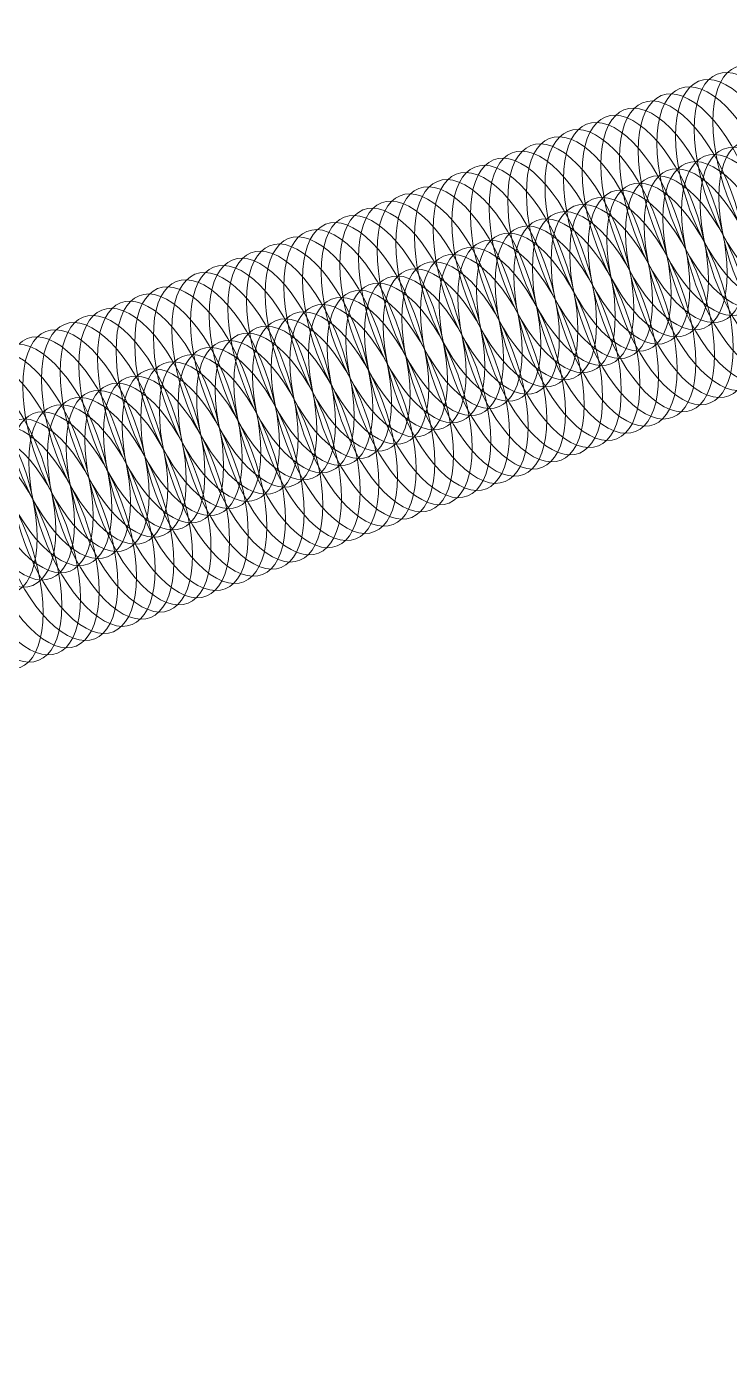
# Model space of a CAD drawing. Header units: centimetres. Extents: x -860 to -17, y -240 to 97.
# Drawn here: x -834.3 to -825.94, y -213.26 to -197.41 of the extents above; entities that cross this region are included whole.
import ezdxf

# ---------------------------------------------------------------- set-up
doc = ezdxf.new("R2010")
doc.units = ezdxf.units.CM
doc.header["$MEASUREMENT"] = 0
doc.layers.add('layer 1', color=7, linetype='Continuous')

msp = doc.modelspace()

# ---------------------------------------------------------------- linework, layer by layer
at = {"layer": 'layer 1', "color": 242}
msp.add_open_spline([(-836.40071, -230.60659), (-836.40071, -230.60659), (-836.40071, -230.63717), (-836.40071, -230.63717), (-836.40071, -230.63717), (-836.40071, -230.63717), (-830.21584, -235.94391), (-830.21584, -235.94391), (-830.21584, -235.94391), (-830.21584, -235.94391), (-826.95221, -238.74418), (-826.95221, -238.74418), (-826.95221, -238.74418), (-826.95221, -238.74418), (-825.97276, -239.58457), (-825.97276, -239.58457), (-825.97276, -239.58457), (-827.27327, -236.07921), (-828.82855, -232.64112), (-830.58193, -229.39833), (-830.58193, -229.39833), (-830.61187, -229.34296), (-830.64186, -229.28762), (-830.67192, -229.23236), (-830.67192, -229.23236), (-834.28962, -222.07177), (-837.60533, -214.59619), (-840.5249, -206.92924), (-840.5249, -206.92924), (-831.14673, -195.53152), (-828.14163, -174.17227), (-835.49133, -144.56993), (-835.49133, -144.56993), (-835.49133, -144.56993), (-835.4938, -144.56965), (-835.4938, -144.56965), (-835.4938, -144.56965), (-835.7046, -143.72183), (-836.1506, -142.87919), (-836.66676, -142.43632), (-836.66676, -142.43632), (-837.38612, -141.8191), (-837.96927, -142.2121), (-837.96927, -143.31412), (-837.96927, -143.31412), (-837.96927, -143.62541), (-837.92271, -143.95999), (-837.83973, -144.29375), (-837.83973, -144.29375), (-837.83973, -144.29375), (-837.84219, -144.29346), (-837.84219, -144.29346), (-837.84219, -144.29346), (-832.77418, -164.70591), (-832.96655, -180.84308), (-836.8956, -192.21944), (-836.8956, -192.21944), (-839.93889, -185.10452), (-842.21924, -177.25945), (-843.86024, -169.95551), (-843.86024, -169.95551), (-845.96319, -160.59555), (-847.2281, -151.26874), (-847.76519, -142.64582), (-847.76519, -142.64582), (-848.16028, -136.30283), (-848.16524, -130.14959), (-847.71173, -124.54243), (-847.71173, -124.54243), (-847.18059, -117.97558), (-845.98679, -111.84585), (-843.77691, -107.49786), (-843.77691, -107.49786), (-842.96623, -106.46381), (-842.11168, -105.51228), (-841.21605, -104.64325), (-841.21605, -104.64325), (-841.0487, -104.48087), (-840.88, -104.32119), (-840.70984, -104.16448), (-840.70984, -104.16448), (-840.59138, -104.05535), (-840.45049, -103.94805), (-840.35383, -103.79537), (-840.35383, -103.79537), (-840.2278, -103.59636), (-840.15489, -103.29544), (-840.15489, -102.90585), (-840.15489, -102.90585), (-840.15489, -101.80383), (-840.73804, -100.41011), (-841.4574, -99.79289), (-841.4574, -99.79289), (-841.80357, -99.49587), (-842.11818, -99.43283), (-842.35145, -99.57011), (-842.35145, -99.57011), (-842.49807, -99.65644), (-842.63683, -99.8085), (-842.76825, -99.9304), (-842.76825, -99.9304), (-842.89537, -100.04833), (-843.02174, -100.16781), (-843.14733, -100.28881), (-843.14733, -100.28881), (-847.48863, -104.47172), (-850.91291, -110.49932), (-853.13949, -118.36521), (-853.13949, -118.36521), (-855.34184, -126.14546), (-856.31334, -135.59013), (-855.96995, -146.11421), (-855.96995, -146.11421), (-855.54318, -159.19372), (-853.12147, -173.57999), (-849.01992, -188.15762), (-849.01992, -188.15762), (-847.50357, -193.54699), (-845.77736, -198.89557), (-843.86836, -204.1673), (-843.86836, -204.1673), (-845.77144, -206.17286), (-847.91381, -207.79271), (-850.26154, -209.01918), (-850.26154, -209.01918), (-853.97335, -207.81127), (-857.18302, -208.45795), (-859.54924, -210.77524), (-859.54924, -210.77524), (-859.54924, -210.77524), (-855.30616, -214.41589), (-855.30616, -214.41589), (-855.30616, -214.41589), (-855.30616, -214.41589), (-849.01336, -219.81524), (-849.01336, -219.81524), (-849.01336, -219.81524), (-849.01336, -219.81524), (-849.01336, -219.78466), (-849.01336, -219.78466), (-849.01336, -219.78466), (-849.01336, -219.78466), (-848.99281, -219.8023), (-848.99281, -219.8023), (-848.99281, -219.8023), (-847.11177, -220.11881), (-844.99448, -221.20625), (-842.75521, -223.12759), (-842.75521, -223.12759), (-840.51594, -225.04893), (-838.39865, -227.59485), (-836.51761, -230.50628), (-836.51761, -230.50628), (-836.51761, -230.50628), (-836.40071, -230.60659), (-836.40071, -230.60659)], degree=3, knots=[0, 0, 0, 0, 0.025, 0.025, 0.025, 0.025, 0.05, 0.05, 0.05, 0.05, 0.075, 0.075, 0.075, 0.075, 0.1, 0.1, 0.1, 0.1, 0.125, 0.125, 0.125, 0.125, 0.15, 0.15, 0.15, 0.15, 0.175, 0.175, 0.175, 0.175, 0.2, 0.2, 0.2, 0.2, 0.225, 0.225, 0.225, 0.225, 0.25, 0.25, 0.25, 0.25, 0.275, 0.275, 0.275, 0.275, 0.3, 0.3, 0.3, 0.3, 0.325, 0.325, 0.325, 0.325, 0.35, 0.35, 0.35, 0.35, 0.375, 0.375, 0.375, 0.375, 0.4, 0.4, 0.4, 0.4, 0.425, 0.425, 0.425, 0.425, 0.45, 0.45, 0.45, 0.45, 0.475, 0.475, 0.475, 0.475, 0.5, 0.5, 0.5, 0.5, 0.525, 0.525, 0.525, 0.525, 0.55, 0.55, 0.55, 0.55, 0.575, 0.575, 0.575, 0.575, 0.6, 0.6, 0.6, 0.6, 0.625, 0.625, 0.625, 0.625, 0.65, 0.65, 0.65, 0.65, 0.675, 0.675, 0.675, 0.675, 0.7, 0.7, 0.7, 0.7, 0.725, 0.725, 0.725, 0.725, 0.75, 0.75, 0.75, 0.75, 0.775, 0.775, 0.775, 0.775, 0.8, 0.8, 0.8, 0.8, 0.825, 0.825, 0.825, 0.825, 0.85, 0.85, 0.85, 0.85, 0.875, 0.875, 0.875, 0.875, 0.9, 0.9, 0.9, 0.9, 0.925, 0.925, 0.925, 0.925, 0.95, 0.95, 0.95, 0.95, 1, 1, 1, 1], dxfattribs=at)
at = {"layer": 'layer 1', "color": 177, "lineweight": 20}
for points in [[(-825.61135, -198.12023), (-825.19677, -198.47596), (-824.86068, -199.2792), (-824.86068, -199.91433), (-824.86068, -199.91433), (-824.86068, -200.54946), (-825.19677, -200.77596), (-825.61135, -200.42023), (-825.61135, -200.42023), (-826.02594, -200.06451), (-826.36203, -199.26127), (-826.36203, -198.62614), (-826.36203, -198.62614), (-826.36203, -197.99101), (-826.02594, -197.76451), (-825.61135, -198.12023)], [(-825.38953, -198.0352), (-824.97495, -198.39093), (-824.63886, -199.19417), (-824.63886, -199.8293), (-824.63886, -199.8293), (-824.63886, -200.46443), (-824.97495, -200.69093), (-825.38953, -200.3352), (-825.38953, -200.3352), (-825.80412, -199.97948), (-826.14021, -199.17624), (-826.14021, -198.54111), (-826.14021, -198.54111), (-826.14021, -197.90598), (-825.80412, -197.67948), (-825.38953, -198.0352)], [(-826.055, -198.29028), (-825.64042, -198.64601), (-825.30433, -199.44925), (-825.30433, -200.08438), (-825.30433, -200.08438), (-825.30433, -200.71951), (-825.64042, -200.94601), (-826.055, -200.59028), (-826.055, -200.59028), (-826.46959, -200.23456), (-826.80568, -199.43132), (-826.80568, -198.79619), (-826.80568, -198.79619), (-826.80568, -198.16106), (-826.46959, -197.93456), (-826.055, -198.29028)], [(-825.83318, -198.20525), (-825.4186, -198.56098), (-825.08251, -199.36422), (-825.08251, -199.99935), (-825.08251, -199.99935), (-825.08251, -200.63448), (-825.4186, -200.86098), (-825.83318, -200.50525), (-825.83318, -200.50525), (-826.24777, -200.14953), (-826.58386, -199.34629), (-826.58386, -198.71116), (-826.58386, -198.71116), (-826.58386, -198.07603), (-826.24777, -197.84953), (-825.83318, -198.20525)], [(-826.49865, -198.46033), (-826.08407, -198.81606), (-825.74798, -199.6193), (-825.74798, -200.25443), (-825.74798, -200.25443), (-825.74798, -200.88956), (-826.08407, -201.11606), (-826.49865, -200.76033), (-826.49865, -200.76033), (-826.91324, -200.40461), (-827.24933, -199.60137), (-827.24933, -198.96624), (-827.24933, -198.96624), (-827.24933, -198.33111), (-826.91324, -198.10461), (-826.49865, -198.46033)], [(-826.27682, -198.37531), (-825.86224, -198.73104), (-825.52615, -199.53428), (-825.52615, -200.16941), (-825.52615, -200.16941), (-825.52615, -200.80454), (-825.86224, -201.03104), (-826.27682, -200.67531), (-826.27682, -200.67531), (-826.69141, -200.31959), (-827.0275, -199.51635), (-827.0275, -198.88122), (-827.0275, -198.88122), (-827.0275, -198.24609), (-826.69141, -198.01959), (-826.27682, -198.37531)], [(-826.94229, -198.63038), (-826.52771, -198.98611), (-826.19162, -199.78935), (-826.19162, -200.42448), (-826.19162, -200.42448), (-826.19162, -201.05961), (-826.52771, -201.28611), (-826.94229, -200.93038), (-826.94229, -200.93038), (-827.35688, -200.57466), (-827.69297, -199.77142), (-827.69297, -199.13629), (-827.69297, -199.13629), (-827.69297, -198.50116), (-827.35688, -198.27466), (-826.94229, -198.63038)], [(-826.72047, -198.54536), (-826.30589, -198.90109), (-825.9698, -199.70433), (-825.9698, -200.33946), (-825.9698, -200.33946), (-825.9698, -200.97459), (-826.30589, -201.20109), (-826.72047, -200.84536), (-826.72047, -200.84536), (-827.13506, -200.48964), (-827.47115, -199.6864), (-827.47115, -199.05127), (-827.47115, -199.05127), (-827.47115, -198.41614), (-827.13506, -198.18964), (-826.72047, -198.54536)], [(-827.38594, -198.80044), (-826.97136, -199.15617), (-826.63527, -199.95941), (-826.63527, -200.59454), (-826.63527, -200.59454), (-826.63527, -201.22967), (-826.97136, -201.45617), (-827.38594, -201.10044), (-827.38594, -201.10044), (-827.80053, -200.74472), (-828.13662, -199.94148), (-828.13662, -199.30635), (-828.13662, -199.30635), (-828.13662, -198.67122), (-827.80053, -198.44472), (-827.38594, -198.80044)], [(-827.16411, -198.71541), (-826.74953, -199.07114), (-826.41344, -199.87438), (-826.41344, -200.50951), (-826.41344, -200.50951), (-826.41344, -201.14464), (-826.74953, -201.37114), (-827.16411, -201.01541), (-827.16411, -201.01541), (-827.5787, -200.65969), (-827.91479, -199.85645), (-827.91479, -199.22132), (-827.91479, -199.22132), (-827.91479, -198.58619), (-827.5787, -198.35969), (-827.16411, -198.71541)], [(-827.60776, -198.88546), (-827.19318, -199.24119), (-826.85709, -200.04443), (-826.85709, -200.67956), (-826.85709, -200.67956), (-826.85709, -201.31469), (-827.19318, -201.54119), (-827.60776, -201.18546), (-827.60776, -201.18546), (-828.02235, -200.82974), (-828.35844, -200.0265), (-828.35844, -199.39137), (-828.35844, -199.39137), (-828.35844, -198.75624), (-828.02235, -198.52974), (-827.60776, -198.88546)], [(-825.3179, -198.92653), (-824.90332, -199.28226), (-824.56723, -200.0855), (-824.56723, -200.72063), (-824.56723, -200.72063), (-824.56723, -201.35576), (-824.90332, -201.58226), (-825.3179, -201.22653), (-825.3179, -201.22653), (-825.73249, -200.87081), (-826.06858, -200.06757), (-826.06858, -199.43244), (-826.06858, -199.43244), (-826.06858, -198.79731), (-825.73249, -198.57081), (-825.3179, -198.92653)], [(-828.05141, -199.05552), (-827.63683, -199.41125), (-827.30074, -200.21449), (-827.30074, -200.84962), (-827.30074, -200.84962), (-827.30074, -201.48475), (-827.63683, -201.71125), (-828.05141, -201.35552), (-828.05141, -201.35552), (-828.466, -200.9998), (-828.80209, -200.19656), (-828.80209, -199.56143), (-828.80209, -199.56143), (-828.80209, -198.9263), (-828.466, -198.6998), (-828.05141, -199.05552)], [(-827.82958, -198.97049), (-827.415, -199.32622), (-827.07891, -200.12946), (-827.07891, -200.76459), (-827.07891, -200.76459), (-827.07891, -201.39972), (-827.415, -201.62622), (-827.82958, -201.27049), (-827.82958, -201.27049), (-828.24417, -200.91477), (-828.58026, -200.11153), (-828.58026, -199.4764), (-828.58026, -199.4764), (-828.58026, -198.84127), (-828.24417, -198.61477), (-827.82958, -198.97049)], [(-825.76155, -199.09659), (-825.34697, -199.45232), (-825.01088, -200.25556), (-825.01088, -200.89069), (-825.01088, -200.89069), (-825.01088, -201.52582), (-825.34697, -201.75232), (-825.76155, -201.39659), (-825.76155, -201.39659), (-826.17614, -201.04087), (-826.51223, -200.23763), (-826.51223, -199.6025), (-826.51223, -199.6025), (-826.51223, -198.96737), (-826.17614, -198.74087), (-825.76155, -199.09659)], [(-825.53973, -199.01156), (-825.12515, -199.36729), (-824.78906, -200.17053), (-824.78906, -200.80566), (-824.78906, -200.80566), (-824.78906, -201.44079), (-825.12515, -201.66729), (-825.53973, -201.31156), (-825.53973, -201.31156), (-825.95432, -200.95584), (-826.29041, -200.1526), (-826.29041, -199.51747), (-826.29041, -199.51747), (-826.29041, -198.88234), (-825.95432, -198.65584), (-825.53973, -199.01156)], [(-828.49505, -199.22557), (-828.08047, -199.5813), (-827.74438, -200.38454), (-827.74438, -201.01967), (-827.74438, -201.01967), (-827.74438, -201.6548), (-828.08047, -201.8813), (-828.49505, -201.52557), (-828.49505, -201.52557), (-828.90964, -201.16985), (-829.24573, -200.36661), (-829.24573, -199.73148), (-829.24573, -199.73148), (-829.24573, -199.09635), (-828.90964, -198.86985), (-828.49505, -199.22557)], [(-828.27323, -199.14054), (-827.85865, -199.49627), (-827.52256, -200.29951), (-827.52256, -200.93464), (-827.52256, -200.93464), (-827.52256, -201.56977), (-827.85865, -201.79627), (-828.27323, -201.44054), (-828.27323, -201.44054), (-828.68782, -201.08482), (-829.02391, -200.28158), (-829.02391, -199.64645), (-829.02391, -199.64645), (-829.02391, -199.01132), (-828.68782, -198.78482), (-828.27323, -199.14054)], [(-826.20519, -199.26664), (-825.79061, -199.62237), (-825.45452, -200.42561), (-825.45452, -201.06074), (-825.45452, -201.06074), (-825.45452, -201.69587), (-825.79061, -201.92237), (-826.20519, -201.56664), (-826.20519, -201.56664), (-826.61978, -201.21092), (-826.95587, -200.40768), (-826.95587, -199.77255), (-826.95587, -199.77255), (-826.95587, -199.13742), (-826.61978, -198.91092), (-826.20519, -199.26664)], [(-825.98337, -199.18161), (-825.56879, -199.53734), (-825.2327, -200.34058), (-825.2327, -200.97571), (-825.2327, -200.97571), (-825.2327, -201.61084), (-825.56879, -201.83734), (-825.98337, -201.48161), (-825.98337, -201.48161), (-826.39796, -201.12589), (-826.73405, -200.32265), (-826.73405, -199.68752), (-826.73405, -199.68752), (-826.73405, -199.05239), (-826.39796, -198.82589), (-825.98337, -199.18161)], [(-828.9387, -199.39562), (-828.52412, -199.75135), (-828.18803, -200.55459), (-828.18803, -201.18972), (-828.18803, -201.18972), (-828.18803, -201.82485), (-828.52412, -202.05135), (-828.9387, -201.69562), (-828.9387, -201.69562), (-829.35329, -201.3399), (-829.68938, -200.53666), (-829.68938, -199.90153), (-829.68938, -199.90153), (-829.68938, -199.2664), (-829.35329, -199.0399), (-828.9387, -199.39562)], [(-828.71687, -199.31059), (-828.30229, -199.66632), (-827.9662, -200.46956), (-827.9662, -201.10469), (-827.9662, -201.10469), (-827.9662, -201.73982), (-828.30229, -201.96632), (-828.71687, -201.61059), (-828.71687, -201.61059), (-829.13146, -201.25487), (-829.46755, -200.45163), (-829.46755, -199.8165), (-829.46755, -199.8165), (-829.46755, -199.18137), (-829.13146, -198.95487), (-828.71687, -199.31059)], [(-826.64884, -199.43669), (-826.23426, -199.79242), (-825.89817, -200.59566), (-825.89817, -201.23079), (-825.89817, -201.23079), (-825.89817, -201.86592), (-826.23426, -202.09242), (-826.64884, -201.73669), (-826.64884, -201.73669), (-827.06343, -201.38097), (-827.39952, -200.57773), (-827.39952, -199.9426), (-827.39952, -199.9426), (-827.39952, -199.30747), (-827.06343, -199.08097), (-826.64884, -199.43669)], [(-826.42702, -199.35166), (-826.01244, -199.70739), (-825.67635, -200.51063), (-825.67635, -201.14576), (-825.67635, -201.14576), (-825.67635, -201.78089), (-826.01244, -202.00739), (-826.42702, -201.65166), (-826.42702, -201.65166), (-826.84161, -201.29594), (-827.1777, -200.4927), (-827.1777, -199.85757), (-827.1777, -199.85757), (-827.1777, -199.22244), (-826.84161, -198.99594), (-826.42702, -199.35166)], [(-829.38234, -199.56567), (-828.96776, -199.9214), (-828.63167, -200.72464), (-828.63167, -201.35977), (-828.63167, -201.35977), (-828.63167, -201.9949), (-828.96776, -202.2214), (-829.38234, -201.86567), (-829.38234, -201.86567), (-829.79693, -201.50995), (-830.13302, -200.70671), (-830.13302, -200.07158), (-830.13302, -200.07158), (-830.13302, -199.43645), (-829.79693, -199.20995), (-829.38234, -199.56567)], [(-829.16052, -199.48065), (-828.74594, -199.83638), (-828.40985, -200.63962), (-828.40985, -201.27475), (-828.40985, -201.27475), (-828.40985, -201.90988), (-828.74594, -202.13638), (-829.16052, -201.78065), (-829.16052, -201.78065), (-829.57511, -201.42493), (-829.9112, -200.62169), (-829.9112, -199.98656), (-829.9112, -199.98656), (-829.9112, -199.35143), (-829.57511, -199.12493), (-829.16052, -199.48065)], [(-826.87066, -199.52172), (-826.45608, -199.87745), (-826.11999, -200.68069), (-826.11999, -201.31582), (-826.11999, -201.31582), (-826.11999, -201.95095), (-826.45608, -202.17745), (-826.87066, -201.82172), (-826.87066, -201.82172), (-827.28525, -201.466), (-827.62134, -200.66276), (-827.62134, -200.02763), (-827.62134, -200.02763), (-827.62134, -199.3925), (-827.28525, -199.166), (-826.87066, -199.52172)], [(-829.82599, -199.73573), (-829.41141, -200.09146), (-829.07532, -200.8947), (-829.07532, -201.52983), (-829.07532, -201.52983), (-829.07532, -202.16496), (-829.41141, -202.39146), (-829.82599, -202.03573), (-829.82599, -202.03573), (-830.24058, -201.68001), (-830.57667, -200.87677), (-830.57667, -200.24164), (-830.57667, -200.24164), (-830.57667, -199.60651), (-830.24058, -199.38001), (-829.82599, -199.73573)], [(-829.60417, -199.6507), (-829.18959, -200.00643), (-828.8535, -200.80967), (-828.8535, -201.4448), (-828.8535, -201.4448), (-828.8535, -202.07993), (-829.18959, -202.30643), (-829.60417, -201.9507), (-829.60417, -201.9507), (-830.01876, -201.59498), (-830.35485, -200.79174), (-830.35485, -200.15661), (-830.35485, -200.15661), (-830.35485, -199.52148), (-830.01876, -199.29498), (-829.60417, -199.6507)], [(-827.31431, -199.69177), (-826.89973, -200.0475), (-826.56364, -200.85074), (-826.56364, -201.48587), (-826.56364, -201.48587), (-826.56364, -202.121), (-826.89973, -202.3475), (-827.31431, -201.99177), (-827.31431, -201.99177), (-827.7289, -201.63605), (-828.06499, -200.83281), (-828.06499, -200.19768), (-828.06499, -200.19768), (-828.06499, -199.56255), (-827.7289, -199.33605), (-827.31431, -199.69177)], [(-827.09249, -199.60674), (-826.67791, -199.96247), (-826.34182, -200.76571), (-826.34182, -201.40084), (-826.34182, -201.40084), (-826.34182, -202.03597), (-826.67791, -202.26247), (-827.09249, -201.90674), (-827.09249, -201.90674), (-827.50708, -201.55102), (-827.84317, -200.74778), (-827.84317, -200.11265), (-827.84317, -200.11265), (-827.84317, -199.47752), (-827.50708, -199.25102), (-827.09249, -199.60674)], [(-830.26963, -199.90578), (-829.85505, -200.26151), (-829.51896, -201.06475), (-829.51896, -201.69988), (-829.51896, -201.69988), (-829.51896, -202.33501), (-829.85505, -202.56151), (-830.26963, -202.20578), (-830.26963, -202.20578), (-830.68422, -201.85006), (-831.02031, -201.04682), (-831.02031, -200.41169), (-831.02031, -200.41169), (-831.02031, -199.77656), (-830.68422, -199.55006), (-830.26963, -199.90578)], [(-830.04781, -199.82075), (-829.63323, -200.17648), (-829.29714, -200.97972), (-829.29714, -201.61485), (-829.29714, -201.61485), (-829.29714, -202.24998), (-829.63323, -202.47648), (-830.04781, -202.12075), (-830.04781, -202.12075), (-830.4624, -201.76503), (-830.79849, -200.96179), (-830.79849, -200.32666), (-830.79849, -200.32666), (-830.79849, -199.69153), (-830.4624, -199.46503), (-830.04781, -199.82075)], [(-827.75796, -199.86182), (-827.34338, -200.21755), (-827.00729, -201.02079), (-827.00729, -201.65592), (-827.00729, -201.65592), (-827.00729, -202.29105), (-827.34338, -202.51755), (-827.75796, -202.16182), (-827.75796, -202.16182), (-828.17255, -201.8061), (-828.50864, -201.00286), (-828.50864, -200.36773), (-828.50864, -200.36773), (-828.50864, -199.7326), (-828.17255, -199.5061), (-827.75796, -199.86182)], [(-827.53613, -199.7768), (-827.12155, -200.13253), (-826.78546, -200.93577), (-826.78546, -201.5709), (-826.78546, -201.5709), (-826.78546, -202.20603), (-827.12155, -202.43253), (-827.53613, -202.0768), (-827.53613, -202.0768), (-827.95072, -201.72108), (-828.28681, -200.91784), (-828.28681, -200.28271), (-828.28681, -200.28271), (-828.28681, -199.64758), (-827.95072, -199.42108), (-827.53613, -199.7768)], [(-830.49146, -199.99081), (-830.07688, -200.34654), (-829.74079, -201.14978), (-829.74079, -201.78491), (-829.74079, -201.78491), (-829.74079, -202.42004), (-830.07688, -202.64654), (-830.49146, -202.29081), (-830.49146, -202.29081), (-830.90605, -201.93509), (-831.24214, -201.13185), (-831.24214, -200.49672), (-831.24214, -200.49672), (-831.24214, -199.86159), (-830.90605, -199.63509), (-830.49146, -199.99081)], [(-828.2016, -200.03188), (-827.78702, -200.38761), (-827.45093, -201.19085), (-827.45093, -201.82598), (-827.45093, -201.82598), (-827.45093, -202.46111), (-827.78702, -202.68761), (-828.2016, -202.33188), (-828.2016, -202.33188), (-828.61619, -201.97616), (-828.95228, -201.17292), (-828.95228, -200.53779), (-828.95228, -200.53779), (-828.95228, -199.90266), (-828.61619, -199.67616), (-828.2016, -200.03188)], [(-827.97978, -199.94685), (-827.5652, -200.30258), (-827.22911, -201.10582), (-827.22911, -201.74095), (-827.22911, -201.74095), (-827.22911, -202.37608), (-827.5652, -202.60258), (-827.97978, -202.24685), (-827.97978, -202.24685), (-828.39437, -201.89113), (-828.73046, -201.08789), (-828.73046, -200.45276), (-828.73046, -200.45276), (-828.73046, -199.81763), (-828.39437, -199.59113), (-827.97978, -199.94685)], [(-830.9351, -200.16086), (-830.52052, -200.51659), (-830.18443, -201.31983), (-830.18443, -201.95496), (-830.18443, -201.95496), (-830.18443, -202.59009), (-830.52052, -202.81659), (-830.9351, -202.46086), (-830.9351, -202.46086), (-831.34969, -202.10514), (-831.68578, -201.3019), (-831.68578, -200.66677), (-831.68578, -200.66677), (-831.68578, -200.03164), (-831.34969, -199.80514), (-830.9351, -200.16086)], [(-830.71328, -200.07583), (-830.2987, -200.43156), (-829.96261, -201.2348), (-829.96261, -201.86993), (-829.96261, -201.86993), (-829.96261, -202.50506), (-830.2987, -202.73156), (-830.71328, -202.37583), (-830.71328, -202.37583), (-831.12787, -202.02011), (-831.46396, -201.21687), (-831.46396, -200.58174), (-831.46396, -200.58174), (-831.46396, -199.94661), (-831.12787, -199.72011), (-830.71328, -200.07583)], [(-828.64525, -200.20193), (-828.23067, -200.55766), (-827.89458, -201.3609), (-827.89458, -201.99603), (-827.89458, -201.99603), (-827.89458, -202.63116), (-828.23067, -202.85766), (-828.64525, -202.50193), (-828.64525, -202.50193), (-829.05984, -202.14621), (-829.39593, -201.34297), (-829.39593, -200.70784), (-829.39593, -200.70784), (-829.39593, -200.07271), (-829.05984, -199.84621), (-828.64525, -200.20193)], [(-828.42342, -200.1169), (-828.00884, -200.47263), (-827.67275, -201.27587), (-827.67275, -201.911), (-827.67275, -201.911), (-827.67275, -202.54613), (-828.00884, -202.77263), (-828.42342, -202.4169), (-828.42342, -202.4169), (-828.83801, -202.06118), (-829.1741, -201.25794), (-829.1741, -200.62281), (-829.1741, -200.62281), (-829.1741, -199.98768), (-828.83801, -199.76118), (-828.42342, -200.1169)], [(-831.37875, -200.33091), (-830.96417, -200.68664), (-830.62808, -201.48988), (-830.62808, -202.12501), (-830.62808, -202.12501), (-830.62808, -202.76014), (-830.96417, -202.98664), (-831.37875, -202.63091), (-831.37875, -202.63091), (-831.79334, -202.27519), (-832.12943, -201.47195), (-832.12943, -200.83682), (-832.12943, -200.83682), (-832.12943, -200.20169), (-831.79334, -199.97519), (-831.37875, -200.33091)], [(-831.15693, -200.24588), (-830.74235, -200.60161), (-830.40626, -201.40485), (-830.40626, -202.03998), (-830.40626, -202.03998), (-830.40626, -202.67511), (-830.74235, -202.90161), (-831.15693, -202.54588), (-831.15693, -202.54588), (-831.57152, -202.19016), (-831.90761, -201.38692), (-831.90761, -200.75179), (-831.90761, -200.75179), (-831.90761, -200.11666), (-831.57152, -199.89016), (-831.15693, -200.24588)], [(-829.08889, -200.37198), (-828.67431, -200.72771), (-828.33822, -201.53095), (-828.33822, -202.16608), (-828.33822, -202.16608), (-828.33822, -202.80121), (-828.67431, -203.02771), (-829.08889, -202.67198), (-829.08889, -202.67198), (-829.50348, -202.31626), (-829.83957, -201.51302), (-829.83957, -200.87789), (-829.83957, -200.87789), (-829.83957, -200.24276), (-829.50348, -200.01626), (-829.08889, -200.37198)], [(-828.86707, -200.28695), (-828.45249, -200.64268), (-828.1164, -201.44592), (-828.1164, -202.08105), (-828.1164, -202.08105), (-828.1164, -202.71618), (-828.45249, -202.94268), (-828.86707, -202.58695), (-828.86707, -202.58695), (-829.28166, -202.23123), (-829.61775, -201.42799), (-829.61775, -200.79286), (-829.61775, -200.79286), (-829.61775, -200.15773), (-829.28166, -199.93123), (-828.86707, -200.28695)], [(-831.82239, -200.50096), (-831.40781, -200.85669), (-831.07172, -201.65993), (-831.07172, -202.29506), (-831.07172, -202.29506), (-831.07172, -202.93019), (-831.40781, -203.15669), (-831.82239, -202.80096), (-831.82239, -202.80096), (-832.23698, -202.44524), (-832.57307, -201.642), (-832.57307, -201.00687), (-832.57307, -201.00687), (-832.57307, -200.37174), (-832.23698, -200.14524), (-831.82239, -200.50096)], [(-831.60057, -200.41594), (-831.18599, -200.77167), (-830.8499, -201.57491), (-830.8499, -202.21004), (-830.8499, -202.21004), (-830.8499, -202.84517), (-831.18599, -203.07167), (-831.60057, -202.71594), (-831.60057, -202.71594), (-832.01516, -202.36022), (-832.35125, -201.55698), (-832.35125, -200.92185), (-832.35125, -200.92185), (-832.35125, -200.28672), (-832.01516, -200.06022), (-831.60057, -200.41594)], [(-829.53254, -200.54203), (-829.11796, -200.89776), (-828.78187, -201.701), (-828.78187, -202.33613), (-828.78187, -202.33613), (-828.78187, -202.97126), (-829.11796, -203.19776), (-829.53254, -202.84203), (-829.53254, -202.84203), (-829.94713, -202.48631), (-830.28322, -201.68307), (-830.28322, -201.04794), (-830.28322, -201.04794), (-830.28322, -200.41281), (-829.94713, -200.18631), (-829.53254, -200.54203)], [(-829.31072, -200.45701), (-828.89614, -200.81274), (-828.56005, -201.61598), (-828.56005, -202.25111), (-828.56005, -202.25111), (-828.56005, -202.88624), (-828.89614, -203.11274), (-829.31072, -202.75701), (-829.31072, -202.75701), (-829.72531, -202.40129), (-830.0614, -201.59805), (-830.0614, -200.96292), (-830.0614, -200.96292), (-830.0614, -200.32779), (-829.72531, -200.10129), (-829.31072, -200.45701)], [(-832.26604, -200.67102), (-831.85146, -201.02675), (-831.51537, -201.82999), (-831.51537, -202.46512), (-831.51537, -202.46512), (-831.51537, -203.10025), (-831.85146, -203.32675), (-832.26604, -202.97102), (-832.26604, -202.97102), (-832.68063, -202.6153), (-833.01672, -201.81206), (-833.01672, -201.17693), (-833.01672, -201.17693), (-833.01672, -200.5418), (-832.68063, -200.3153), (-832.26604, -200.67102)], [(-832.04422, -200.58599), (-831.62964, -200.94172), (-831.29355, -201.74496), (-831.29355, -202.38009), (-831.29355, -202.38009), (-831.29355, -203.01522), (-831.62964, -203.24172), (-832.04422, -202.88599), (-832.04422, -202.88599), (-832.45881, -202.53027), (-832.7949, -201.72703), (-832.7949, -201.0919), (-832.7949, -201.0919), (-832.7949, -200.45677), (-832.45881, -200.23027), (-832.04422, -200.58599)], [(-829.75436, -200.62706), (-829.33978, -200.98279), (-829.00369, -201.78603), (-829.00369, -202.42116), (-829.00369, -202.42116), (-829.00369, -203.05629), (-829.33978, -203.28279), (-829.75436, -202.92706), (-829.75436, -202.92706), (-830.16895, -202.57134), (-830.50504, -201.7681), (-830.50504, -201.13297), (-830.50504, -201.13297), (-830.50504, -200.49784), (-830.16895, -200.27134), (-829.75436, -200.62706)], [(-832.70969, -200.84107), (-832.29511, -201.1968), (-831.95902, -202.00004), (-831.95902, -202.63517), (-831.95902, -202.63517), (-831.95902, -203.2703), (-832.29511, -203.4968), (-832.70969, -203.14107), (-832.70969, -203.14107), (-833.12428, -202.78535), (-833.46037, -201.98211), (-833.46037, -201.34698), (-833.46037, -201.34698), (-833.46037, -200.71185), (-833.12428, -200.48535), (-832.70969, -200.84107)], [(-832.48786, -200.75604), (-832.07328, -201.11177), (-831.73719, -201.91501), (-831.73719, -202.55014), (-831.73719, -202.55014), (-831.73719, -203.18527), (-832.07328, -203.41177), (-832.48786, -203.05604), (-832.48786, -203.05604), (-832.90245, -202.70032), (-833.23854, -201.89708), (-833.23854, -201.26195), (-833.23854, -201.26195), (-833.23854, -200.62682), (-832.90245, -200.40032), (-832.48786, -200.75604)], [(-830.19801, -200.79711), (-829.78343, -201.15284), (-829.44734, -201.95608), (-829.44734, -202.59121), (-829.44734, -202.59121), (-829.44734, -203.22634), (-829.78343, -203.45284), (-830.19801, -203.09711), (-830.19801, -203.09711), (-830.6126, -202.74139), (-830.94869, -201.93815), (-830.94869, -201.30302), (-830.94869, -201.30302), (-830.94869, -200.66789), (-830.6126, -200.44139), (-830.19801, -200.79711)], [(-829.97618, -200.71209), (-829.5616, -201.06782), (-829.22551, -201.87106), (-829.22551, -202.50619), (-829.22551, -202.50619), (-829.22551, -203.14132), (-829.5616, -203.36782), (-829.97618, -203.01209), (-829.97618, -203.01209), (-830.39077, -202.65637), (-830.72686, -201.85313), (-830.72686, -201.218), (-830.72686, -201.218), (-830.72686, -200.58287), (-830.39077, -200.35637), (-829.97618, -200.71209)], [(-833.15333, -201.01112), (-832.73875, -201.36685), (-832.40266, -202.17009), (-832.40266, -202.80522), (-832.40266, -202.80522), (-832.40266, -203.44035), (-832.73875, -203.66685), (-833.15333, -203.31112), (-833.15333, -203.31112), (-833.56792, -202.9554), (-833.90401, -202.15216), (-833.90401, -201.51703), (-833.90401, -201.51703), (-833.90401, -200.8819), (-833.56792, -200.6554), (-833.15333, -201.01112)], [(-832.93151, -200.92609), (-832.51693, -201.28182), (-832.18084, -202.08506), (-832.18084, -202.72019), (-832.18084, -202.72019), (-832.18084, -203.35532), (-832.51693, -203.58182), (-832.93151, -203.22609), (-832.93151, -203.22609), (-833.3461, -202.87037), (-833.68219, -202.06713), (-833.68219, -201.432), (-833.68219, -201.432), (-833.68219, -200.79687), (-833.3461, -200.57037), (-832.93151, -200.92609)], [(-830.64165, -200.96716), (-830.22707, -201.32289), (-829.89098, -202.12613), (-829.89098, -202.76126), (-829.89098, -202.76126), (-829.89098, -203.39639), (-830.22707, -203.62289), (-830.64165, -203.26716), (-830.64165, -203.26716), (-831.05624, -202.91144), (-831.39233, -202.1082), (-831.39233, -201.47307), (-831.39233, -201.47307), (-831.39233, -200.83794), (-831.05624, -200.61144), (-830.64165, -200.96716)], [(-830.41983, -200.88214), (-830.00525, -201.23787), (-829.66916, -202.04111), (-829.66916, -202.67624), (-829.66916, -202.67624), (-829.66916, -203.31137), (-830.00525, -203.53787), (-830.41983, -203.18214), (-830.41983, -203.18214), (-830.83442, -202.82642), (-831.17051, -202.02318), (-831.17051, -201.38805), (-831.17051, -201.38805), (-831.17051, -200.75292), (-830.83442, -200.52642), (-830.41983, -200.88214)], [(-833.59698, -201.18117), (-833.1824, -201.5369), (-832.84631, -202.34014), (-832.84631, -202.97527), (-832.84631, -202.97527), (-832.84631, -203.6104), (-833.1824, -203.8369), (-833.59698, -203.48117), (-833.59698, -203.48117), (-834.01157, -203.12545), (-834.34766, -202.32221), (-834.34766, -201.68708), (-834.34766, -201.68708), (-834.34766, -201.05195), (-834.01157, -200.82545), (-833.59698, -201.18117)], [(-833.37515, -201.09615), (-832.96057, -201.45188), (-832.62448, -202.25512), (-832.62448, -202.89025), (-832.62448, -202.89025), (-832.62448, -203.52538), (-832.96057, -203.75188), (-833.37515, -203.39615), (-833.37515, -203.39615), (-833.78974, -203.04043), (-834.12583, -202.23719), (-834.12583, -201.60206), (-834.12583, -201.60206), (-834.12583, -200.96693), (-833.78974, -200.74043), (-833.37515, -201.09615)], [(-831.0853, -201.13722), (-830.67072, -201.49295), (-830.33463, -202.29619), (-830.33463, -202.93132), (-830.33463, -202.93132), (-830.33463, -203.56645), (-830.67072, -203.79295), (-831.0853, -203.43722), (-831.0853, -203.43722), (-831.49989, -203.0815), (-831.83598, -202.27826), (-831.83598, -201.64313), (-831.83598, -201.64313), (-831.83598, -201.008), (-831.49989, -200.7815), (-831.0853, -201.13722)], [(-830.86348, -201.05219), (-830.4489, -201.40792), (-830.11281, -202.21116), (-830.11281, -202.84629), (-830.11281, -202.84629), (-830.11281, -203.48142), (-830.4489, -203.70792), (-830.86348, -203.35219), (-830.86348, -203.35219), (-831.27807, -202.99647), (-831.61416, -202.19323), (-831.61416, -201.5581), (-831.61416, -201.5581), (-831.61416, -200.92297), (-831.27807, -200.69647), (-830.86348, -201.05219)], [(-833.8188, -201.2662), (-833.40422, -201.62193), (-833.06813, -202.42517), (-833.06813, -203.0603), (-833.06813, -203.0603), (-833.06813, -203.69543), (-833.40422, -203.92193), (-833.8188, -203.5662), (-833.8188, -203.5662), (-834.23339, -203.21048), (-834.56948, -202.40724), (-834.56948, -201.77211), (-834.56948, -201.77211), (-834.56948, -201.13698), (-834.23339, -200.91048), (-833.8188, -201.2662)], [(-831.52894, -201.30727), (-831.11436, -201.663), (-830.77827, -202.46624), (-830.77827, -203.10137), (-830.77827, -203.10137), (-830.77827, -203.7365), (-831.11436, -203.963), (-831.52894, -203.60727), (-831.52894, -203.60727), (-831.94353, -203.25155), (-832.27962, -202.44831), (-832.27962, -201.81318), (-832.27962, -201.81318), (-832.27962, -201.17805), (-831.94353, -200.95155), (-831.52894, -201.30727)], [(-831.30712, -201.22224), (-830.89254, -201.57797), (-830.55645, -202.38121), (-830.55645, -203.01634), (-830.55645, -203.01634), (-830.55645, -203.65147), (-830.89254, -203.87797), (-831.30712, -203.52224), (-831.30712, -203.52224), (-831.72171, -203.16652), (-832.0578, -202.36328), (-832.0578, -201.72815), (-832.0578, -201.72815), (-832.0578, -201.09302), (-831.72171, -200.86652), (-831.30712, -201.22224)], [(-834.26245, -201.43625), (-833.84787, -201.79198), (-833.51178, -202.59522), (-833.51178, -203.23035), (-833.51178, -203.23035), (-833.51178, -203.86548), (-833.84787, -204.09198), (-834.26245, -203.73625), (-834.26245, -203.73625), (-834.67704, -203.38053), (-835.01313, -202.57729), (-835.01313, -201.94216), (-835.01313, -201.94216), (-835.01313, -201.30703), (-834.67704, -201.08053), (-834.26245, -201.43625)], [(-834.04062, -201.35123), (-833.62604, -201.70696), (-833.28995, -202.5102), (-833.28995, -203.14533), (-833.28995, -203.14533), (-833.28995, -203.78046), (-833.62604, -204.00696), (-834.04062, -203.65123), (-834.04062, -203.65123), (-834.45521, -203.29551), (-834.7913, -202.49227), (-834.7913, -201.85714), (-834.7913, -201.85714), (-834.7913, -201.22201), (-834.45521, -200.99551), (-834.04062, -201.35123)], [(-831.97259, -201.47732), (-831.55801, -201.83305), (-831.22192, -202.63629), (-831.22192, -203.27142), (-831.22192, -203.27142), (-831.22192, -203.90655), (-831.55801, -204.13305), (-831.97259, -203.77732), (-831.97259, -203.77732), (-832.38718, -203.4216), (-832.72327, -202.61836), (-832.72327, -201.98323), (-832.72327, -201.98323), (-832.72327, -201.3481), (-832.38718, -201.1216), (-831.97259, -201.47732)], [(-831.75077, -201.3923), (-831.33619, -201.74803), (-831.0001, -202.55127), (-831.0001, -203.1864), (-831.0001, -203.1864), (-831.0001, -203.82153), (-831.33619, -204.04803), (-831.75077, -203.6923), (-831.75077, -203.6923), (-832.16536, -203.33658), (-832.50145, -202.53334), (-832.50145, -201.89821), (-832.50145, -201.89821), (-832.50145, -201.26308), (-832.16536, -201.03658), (-831.75077, -201.3923)], [(-834.70609, -201.60631), (-834.29151, -201.96204), (-833.95542, -202.76528), (-833.95542, -203.40041), (-833.95542, -203.40041), (-833.95542, -204.03554), (-834.29151, -204.26204), (-834.70609, -203.90631), (-834.70609, -203.90631), (-835.12068, -203.55059), (-835.45677, -202.74735), (-835.45677, -202.11222), (-835.45677, -202.11222), (-835.45677, -201.47709), (-835.12068, -201.25059), (-834.70609, -201.60631)], [(-834.48427, -201.52128), (-834.06969, -201.87701), (-833.7336, -202.68025), (-833.7336, -203.31538), (-833.7336, -203.31538), (-833.7336, -203.95051), (-834.06969, -204.17701), (-834.48427, -203.82128), (-834.48427, -203.82128), (-834.89886, -203.46556), (-835.23495, -202.66232), (-835.23495, -202.02719), (-835.23495, -202.02719), (-835.23495, -201.39206), (-834.89886, -201.16556), (-834.48427, -201.52128)], [(-832.41624, -201.64738), (-832.00166, -202.00311), (-831.66557, -202.80635), (-831.66557, -203.44148), (-831.66557, -203.44148), (-831.66557, -204.07661), (-832.00166, -204.30311), (-832.41624, -203.94738), (-832.41624, -203.94738), (-832.83083, -203.59166), (-833.16692, -202.78842), (-833.16692, -202.15329), (-833.16692, -202.15329), (-833.16692, -201.51816), (-832.83083, -201.29166), (-832.41624, -201.64738)], [(-832.19441, -201.56235), (-831.77983, -201.91808), (-831.44374, -202.72132), (-831.44374, -203.35645), (-831.44374, -203.35645), (-831.44374, -203.99158), (-831.77983, -204.21808), (-832.19441, -203.86235), (-832.19441, -203.86235), (-832.609, -203.50663), (-832.94509, -202.70339), (-832.94509, -202.06826), (-832.94509, -202.06826), (-832.94509, -201.43313), (-832.609, -201.20663), (-832.19441, -201.56235)], [(-834.92791, -201.69133), (-834.51333, -202.04706), (-834.17724, -202.8503), (-834.17724, -203.48543), (-834.17724, -203.48543), (-834.17724, -204.12056), (-834.51333, -204.34706), (-834.92791, -203.99133), (-834.92791, -203.99133), (-835.3425, -203.63561), (-835.67859, -202.83237), (-835.67859, -202.19724), (-835.67859, -202.19724), (-835.67859, -201.56211), (-835.3425, -201.33561), (-834.92791, -201.69133)], [(-832.85988, -201.81743), (-832.4453, -202.17316), (-832.10921, -202.9764), (-832.10921, -203.61153), (-832.10921, -203.61153), (-832.10921, -204.24666), (-832.4453, -204.47316), (-832.85988, -204.11743), (-832.85988, -204.11743), (-833.27447, -203.76171), (-833.61056, -202.95847), (-833.61056, -202.32334), (-833.61056, -202.32334), (-833.61056, -201.68821), (-833.27447, -201.46171), (-832.85988, -201.81743)], [(-832.63806, -201.7324), (-832.22348, -202.08813), (-831.88739, -202.89137), (-831.88739, -203.5265), (-831.88739, -203.5265), (-831.88739, -204.16163), (-832.22348, -204.38813), (-832.63806, -204.0324), (-832.63806, -204.0324), (-833.05265, -203.67668), (-833.38874, -202.87344), (-833.38874, -202.23831), (-833.38874, -202.23831), (-833.38874, -201.60318), (-833.05265, -201.37668), (-832.63806, -201.7324)], [(-833.0817, -201.90245), (-832.66712, -202.25818), (-832.33103, -203.06142), (-832.33103, -203.69655), (-832.33103, -203.69655), (-832.33103, -204.33168), (-832.66712, -204.55818), (-833.0817, -204.20245), (-833.0817, -204.20245), (-833.49629, -203.84673), (-833.83238, -203.04349), (-833.83238, -202.40836), (-833.83238, -202.40836), (-833.83238, -201.77323), (-833.49629, -201.54673), (-833.0817, -201.90245)], [(-833.52535, -202.07251), (-833.11077, -202.42824), (-832.77468, -203.23148), (-832.77468, -203.86661), (-832.77468, -203.86661), (-832.77468, -204.50174), (-833.11077, -204.72824), (-833.52535, -204.37251), (-833.52535, -204.37251), (-833.93994, -204.01679), (-834.27603, -203.21355), (-834.27603, -202.57842), (-834.27603, -202.57842), (-834.27603, -201.94329), (-833.93994, -201.71679), (-833.52535, -202.07251)], [(-833.30353, -201.98748), (-832.88895, -202.34321), (-832.55286, -203.14645), (-832.55286, -203.78158), (-832.55286, -203.78158), (-832.55286, -204.41671), (-832.88895, -204.64321), (-833.30353, -204.28748), (-833.30353, -204.28748), (-833.71812, -203.93176), (-834.05421, -203.12852), (-834.05421, -202.49339), (-834.05421, -202.49339), (-834.05421, -201.85826), (-833.71812, -201.63176), (-833.30353, -201.98748)], [(-833.969, -202.24256), (-833.55442, -202.59829), (-833.21833, -203.40153), (-833.21833, -204.03666), (-833.21833, -204.03666), (-833.21833, -204.67179), (-833.55442, -204.89829), (-833.969, -204.54256), (-833.969, -204.54256), (-834.38359, -204.18684), (-834.71968, -203.3836), (-834.71968, -202.74847), (-834.71968, -202.74847), (-834.71968, -202.11334), (-834.38359, -201.88684), (-833.969, -202.24256)], [(-833.74717, -202.15753), (-833.33259, -202.51326), (-832.9965, -203.3165), (-832.9965, -203.95163), (-832.9965, -203.95163), (-832.9965, -204.58676), (-833.33259, -204.81326), (-833.74717, -204.45753), (-833.74717, -204.45753), (-834.16176, -204.10181), (-834.49785, -203.29857), (-834.49785, -202.66344), (-834.49785, -202.66344), (-834.49785, -202.02831), (-834.16176, -201.80181), (-833.74717, -202.15753)], [(-834.41264, -202.41261), (-833.99806, -202.76834), (-833.66197, -203.57158), (-833.66197, -204.20671), (-833.66197, -204.20671), (-833.66197, -204.84184), (-833.99806, -205.06834), (-834.41264, -204.71261), (-834.41264, -204.71261), (-834.82723, -204.35689), (-835.16332, -203.55365), (-835.16332, -202.91852), (-835.16332, -202.91852), (-835.16332, -202.28339), (-834.82723, -202.05689), (-834.41264, -202.41261)], [(-834.19082, -202.32759), (-833.77624, -202.68332), (-833.44015, -203.48656), (-833.44015, -204.12169), (-833.44015, -204.12169), (-833.44015, -204.75682), (-833.77624, -204.98332), (-834.19082, -204.62759), (-834.19082, -204.62759), (-834.60541, -204.27187), (-834.9415, -203.46863), (-834.9415, -202.8335), (-834.9415, -202.8335), (-834.9415, -202.19837), (-834.60541, -201.97187), (-834.19082, -202.32759)], [(-834.85629, -202.58267), (-834.44171, -202.9384), (-834.10562, -203.74164), (-834.10562, -204.37677), (-834.10562, -204.37677), (-834.10562, -205.0119), (-834.44171, -205.2384), (-834.85629, -204.88267), (-834.85629, -204.88267), (-835.27088, -204.52695), (-835.60697, -203.72371), (-835.60697, -203.08858), (-835.60697, -203.08858), (-835.60697, -202.45345), (-835.27088, -202.22695), (-834.85629, -202.58267)], [(-834.63446, -202.49764), (-834.21988, -202.85337), (-833.88379, -203.65661), (-833.88379, -204.29174), (-833.88379, -204.29174), (-833.88379, -204.92687), (-834.21988, -205.15337), (-834.63446, -204.79764), (-834.63446, -204.79764), (-835.04905, -204.44192), (-835.38514, -203.63868), (-835.38514, -203.00355), (-835.38514, -203.00355), (-835.38514, -202.36842), (-835.04905, -202.14192), (-834.63446, -202.49764)]]:
    msp.add_open_spline(points, degree=3, knots=[0, 0, 0, 0, 0.2, 0.2, 0.2, 0.2, 0.4, 0.4, 0.4, 0.4, 0.6, 0.6, 0.6, 0.6, 1, 1, 1, 1], dxfattribs=at)

doc.saveas('drawing.dxf')
